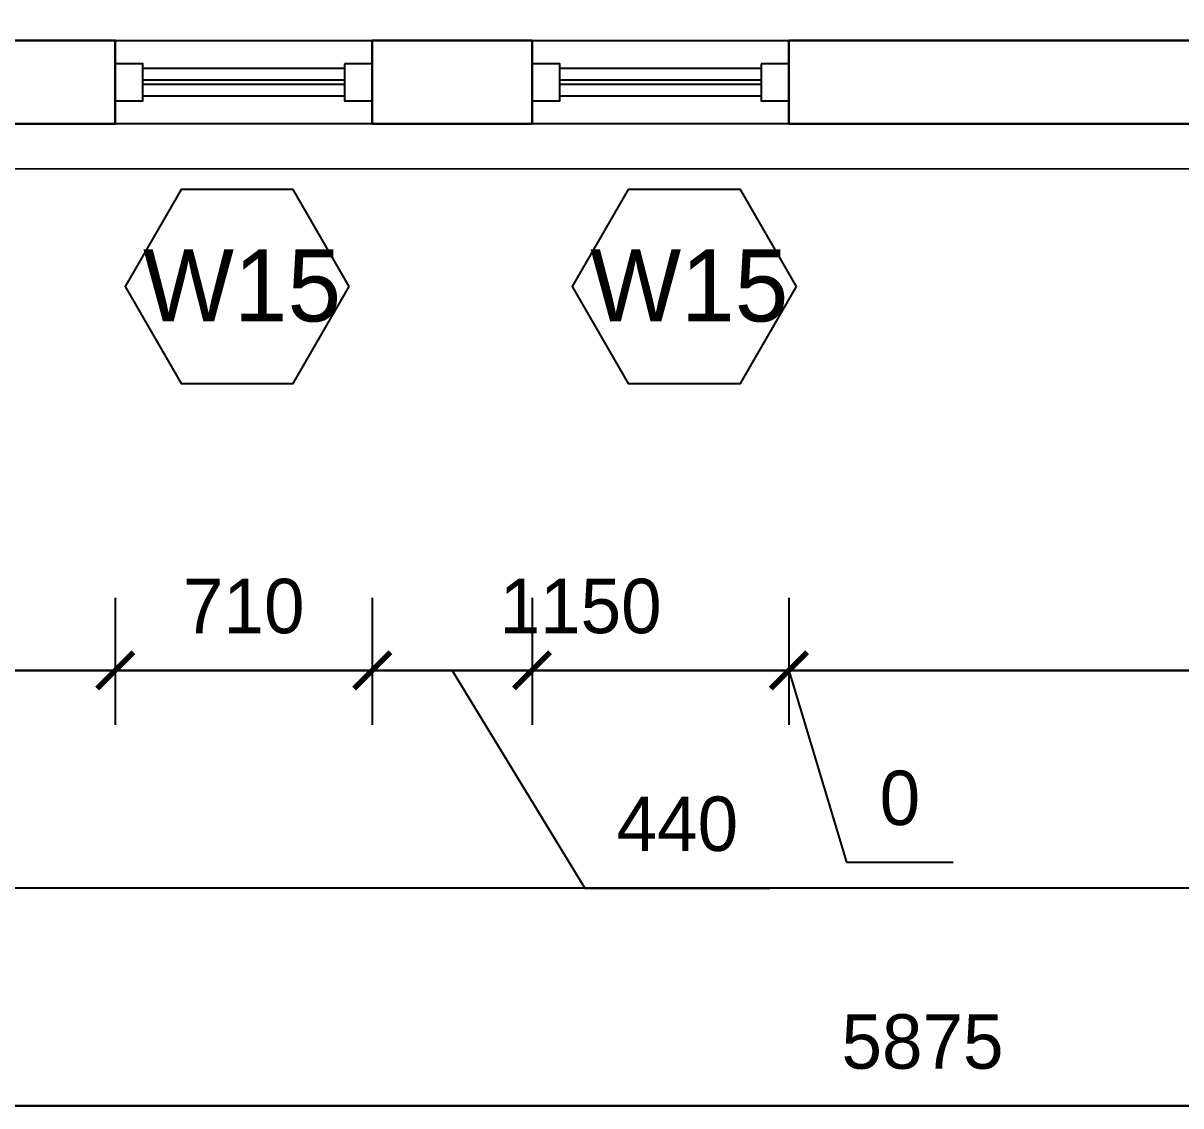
# Model space of a CAD drawing. Header units: millimetres. Extents: x 173236 to 801264, y -94969 to 615039.
# Drawn here: x 644111 to 647299, y 90344 to 93327 of the extents above; entities that cross this region are included whole.
import ezdxf
from ezdxf.enums import TextEntityAlignment as Align

# ---------------------------------------------------------------- set-up
doc = ezdxf.new("R2010")
doc.units = ezdxf.units.MM
doc.header["$MEASUREMENT"] = 0
doc.header["$PDMODE"] = 2
doc.layers.add('00-Def-points', color=7, linetype='Continuous', plot=False)
for name, color, linetype in [('VOX-A-ANNO-DIMS', 160, 'Continuous'), ('VOX-A-ANNO-WNTAG', 183, 'Continuous'), ('VOX-A-FLOOR-LINE', 253, 'Continuous'), ('VOX-A-WINDOW', 2, 'Continuous'), ('VOX-A-WINDOW-SILL', 55, 'Continuous')]:
    doc.layers.add(name, color=color, linetype=linetype)
doc.layers.add('VOX-A-WALL-SECT', color=1, linetype='Continuous', lineweight=30)
doc.styles.add('1.5 mm Rotis Annotative', font='', dxfattribs={"height": 1.5})
doc.styles.add('2 mm Rotis Annotative', font='', dxfattribs={"height": 2})
doc.styles.get('1.5 mm Rotis Annotative').set_extended_font_data('Rotis Sans Serif')
doc.styles.get('2 mm Rotis Annotative').set_extended_font_data('Rotis Sans Serif')
doc.dimstyles.new('1.5 mm Rotis Annotative', dxfattribs={"dimtxt": 1.5, "dimasz": 1, "dimexe": 1.5, "dimexo": 0, "dimgap": 1, "dimtad": 1, "dimdec": 0, "dimrnd": 5, "dimzin": 0, "dimdsep": 46, "dimtxsty": '1.5 mm Rotis Annotative', "dimblk": 'ARCHTICK', "dimcen": 0.09, "dimdle": 1, "dimadec": 0, "dimazin": 0, "dimtfac": 1, "dimtdec": 0, "dimtofl": 0, "dimtmove": 1, "dimatfit": 3, "dimfxl": 2, "dimfxlon": 1, "dimtolj": 1, "dimtzin": 0, "dimarcsym": 0})

# ---------------------------------------------------------------- blocks, each defined once
blk = doc.blocks.new('VOX-A-WINDOW-TAG')
at = {"layer": 'VOX-A-ANNO-WNTAG'}
blk.add_lwpolyline([(3.114, -0.014), (1.571, 2.658), (-1.515, 2.658), (-3.059, -0.014), (-1.515, -2.687), (1.571, -2.687)], close=True, dxfattribs=at)
at = {"style": '2 mm Rotis Annotative', "flags": 1}
blk.add_attdef('WINDOWDIMENSION', text='', height=1.984, dxfattribs=at).set_placement((0.451, -3.053), align=Align.MIDDLE_CENTER)
at = {"layer": 'VOX-A-ANNO-WNTAG', "style": '2 mm Rotis Annotative'}
blk.add_attdef('W1', text='', height=1.984, dxfattribs=at).set_placement((0.163, 0.003), align=Align.MIDDLE)
blk = doc.blocks.new('DOOR & WINDOW')
at = {"xscale": 100, "yscale": 100, "zscale": 100}
for p in [(759637.3, 139677), (760868.8, 139677)]:
    blk.add_blockref('VOX-A-WINDOW-TAG', p, dxfattribs=at).add_auto_attribs({'W1': 'W15'})
blk = doc.blocks.new('*U627')
at = {"layer": 'VOX-A-WINDOW'}
for p, q in [((3, 1.5), (24.83, 1.5)), ((3, 0.25), (24.83, 0.25)), ((3, -0.25), (24.83, -0.25)), ((3, -1.5), (24.83, -1.5))]:
    blk.add_line(p, q, dxfattribs=at)
for points in [[(3, 2), (3, -2), (0, -2), (0, 2)], [(27.83, 2), (27.83, -2), (24.83, -2), (24.83, 2)]]:
    blk.add_lwpolyline(points, close=True, dxfattribs=at)
at = {"layer": 'VOX-A-WINDOW-SILL'}
for p, q in [((0, 4.5), (27.83, 4.5)), ((0, -4.5), (27.83, -4.5))]:
    blk.add_line(p, q, dxfattribs=at)
blk = doc.blocks.new('TYPICAL FLOOR PLAN')
at = {"layer": 'VOX-A-FLOOR-LINE'}
blk.add_lwpolyline([(990589.6, 124212.1), (998958.6, 121312), (995728.7, 112053.3), (994816.9, 112053.6), (994816.9, 112178.3), (985635.3, 112179.7)], dxfattribs=at)
at = {"layer": 'VOX-A-WALL-SECT'}
blk.add_lwpolyline([(989690.6, 112533.3), (990130.6, 112533.3), (990130.6, 112303.3), (988942.4, 112303.3), (988942.4, 112533.3), (989690.6, 112533.3)], dxfattribs=at)
for points in [[(991278.2, 112533.3), (991278.2, 112303.3), (990838.2, 112303.3), (990838.2, 112533.3)], [(993414.1, 112303.3), (991985.8, 112303.3), (991985.8, 112533.3), (993414.1, 112533.3)]]:
    blk.add_lwpolyline(points, close=True, dxfattribs=at)
at = {"layer": 'VOX-A-ANNO-DIMS', "xscale": -25.42344427783321, "yscale": 25.42344427783321, "zscale": 25.42344427783321, "rotation": 359.999999999992}
for p in [(990838.2, 112417.7), (991985.8, 112417.7)]:
    blk.add_blockref('*U627', p, dxfattribs=at)
blk = doc.blocks.new('_ArchTick')
at = {"color": 0, "linetype": 'ByBlock', "const_width": 0.15}
blk.add_lwpolyline([(-0.5, -0.5), (0.5, 0.5)], dxfattribs=at)
blk = doc.blocks.new('*D479')
at = {"layer": 'Defpoints', "color": 0, "transparency": 16777216}
for p in [(643774.8, 157064.9), (649650.6, 157064.9), (649650.6, 157064.9)]:
    blk.add_point(p, dxfattribs=at)
at = {"layer": 'VOX-A-ANNO-DIMS', "color": 0, "lineweight": -2, "transparency": 16777216}
for p, q in [((643774.8, 157064.9), (643774.8, 157214.9)), ((649650.6, 157064.9), (649650.6, 157214.9)), ((643674.8, 157064.9), (649750.6, 157064.9))]:
    blk.add_line(p, q, dxfattribs=at)
at = {"layer": 'VOX-A-ANNO-DIMS', "color": 0, "lineweight": -2, "transparency": 16777216, "xscale": 100, "yscale": 100, "zscale": 100, "rotation": 180}
blk.add_blockref('_ArchTick', (643774.8, 157064.9), dxfattribs=at)
at = {"layer": 'VOX-A-ANNO-DIMS', "color": 0, "lineweight": -2, "transparency": 16777216, "xscale": 100, "yscale": 100, "zscale": 100}
blk.add_blockref('_ArchTick', (649650.6, 157064.9), dxfattribs=at)
at = {"layer": 'VOX-A-ANNO-DIMS', "color": 0, "transparency": 16777216, "insert": (646712.7, 157241.1), "char_height": 150, "attachment_point": 5, "style": '1.5 mm Rotis Annotative'}
blk.add_mtext('\\A1;5875', dxfattribs=at)
blk = doc.blocks.new('*D488')
at = {"layer": 'Defpoints', "color": 0, "transparency": 16777216}
for p in [(643449.8, 159770.6), (644489.8, 159770.6), (644489.8, 158264.9)]:
    blk.add_point(p, dxfattribs=at)
at = {"layer": 'VOX-A-ANNO-DIMS', "color": 0, "lineweight": -2, "transparency": 16777216}
for p, q in [((643449.8, 158464.9), (643449.8, 158114.9)), ((644489.8, 158464.9), (644489.8, 158114.9)), ((643349.8, 158264.9), (644589.8, 158264.9))]:
    blk.add_line(p, q, dxfattribs=at)
at = {"layer": 'VOX-A-ANNO-DIMS', "color": 0, "lineweight": -2, "transparency": 16777216, "xscale": 100, "yscale": 100, "zscale": 100, "rotation": 180}
blk.add_blockref('_ArchTick', (643449.8, 158264.9), dxfattribs=at)
at = {"layer": 'VOX-A-ANNO-DIMS', "color": 0, "lineweight": -2, "transparency": 16777216, "xscale": 100, "yscale": 100, "zscale": 100}
blk.add_blockref('_ArchTick', (644489.8, 158264.9), dxfattribs=at)
at = {"layer": 'VOX-A-ANNO-DIMS', "color": 0, "transparency": 16777216, "insert": (643969.8, 158441.1), "char_height": 150, "attachment_point": 5, "style": '1.5 mm Rotis Annotative'}
blk.add_mtext('\\A1;1040', dxfattribs=at)
blk = doc.blocks.new('*D489')
at = {"layer": 'Defpoints', "color": 0, "transparency": 16777216}
for p in [(644489.8, 159770.6), (645197.4, 159770.6), (645197.4, 158264.9)]:
    blk.add_point(p, dxfattribs=at)
at = {"layer": 'VOX-A-ANNO-DIMS', "color": 0, "lineweight": -2, "transparency": 16777216}
for p, q in [((644489.8, 158464.9), (644489.8, 158114.9)), ((645197.4, 158464.9), (645197.4, 158114.9)), ((644389.8, 158264.9), (645297.4, 158264.9))]:
    blk.add_line(p, q, dxfattribs=at)
at = {"layer": 'VOX-A-ANNO-DIMS', "color": 0, "lineweight": -2, "transparency": 16777216, "xscale": 100, "yscale": 100, "zscale": 100, "rotation": 180}
blk.add_blockref('_ArchTick', (644489.8, 158264.9), dxfattribs=at)
at = {"layer": 'VOX-A-ANNO-DIMS', "color": 0, "lineweight": -2, "transparency": 16777216, "xscale": 100, "yscale": 100, "zscale": 100}
blk.add_blockref('_ArchTick', (645197.4, 158264.9), dxfattribs=at)
at = {"layer": 'VOX-A-ANNO-DIMS', "color": 0, "transparency": 16777216, "insert": (644843.6, 158441.1), "char_height": 150, "attachment_point": 5, "style": '1.5 mm Rotis Annotative'}
blk.add_mtext('\\A1;710', dxfattribs=at)
blk = doc.blocks.new('*D490')
at = {"layer": 'Defpoints', "color": 0, "transparency": 16777216}
for p in [(645197.4, 159770.6), (645637.4, 159770.6), (645637.4, 158264.9)]:
    blk.add_point(p, dxfattribs=at)
at = {"layer": 'VOX-A-ANNO-DIMS', "color": 0, "lineweight": -2, "transparency": 16777216}
for p, q in [((645197.4, 158464.9), (645197.4, 158114.9)), ((645637.4, 158464.9), (645637.4, 158114.9)), ((645097.4, 158264.9), (645737.4, 158264.9)), ((645417.4, 158264.9), (645782.7, 157664.9)), ((645782.7, 157664.9), (646292.7, 157664.9))]:
    blk.add_line(p, q, dxfattribs=at)
at = {"layer": 'VOX-A-ANNO-DIMS', "color": 0, "lineweight": -2, "transparency": 16777216, "xscale": 100, "yscale": 100, "zscale": 100, "rotation": 180}
blk.add_blockref('_ArchTick', (645197.4, 158264.9), dxfattribs=at)
at = {"layer": 'VOX-A-ANNO-DIMS', "color": 0, "lineweight": -2, "transparency": 16777216, "xscale": 100, "yscale": 100, "zscale": 100}
blk.add_blockref('_ArchTick', (645637.4, 158264.9), dxfattribs=at)
at = {"layer": 'VOX-A-ANNO-DIMS', "color": 0, "transparency": 16777216, "insert": (646037.7, 157841.1), "char_height": 150, "attachment_point": 5, "style": '1.5 mm Rotis Annotative'}
blk.add_mtext('\\A1;440', dxfattribs=at)
blk = doc.blocks.new('*D491')
at = {"layer": 'Defpoints', "color": 0, "transparency": 16777216}
for p in [(645197.4, 159770.6), (646345, 159770.6), (646345, 158264.9)]:
    blk.add_point(p, dxfattribs=at)
at = {"layer": 'VOX-A-ANNO-DIMS', "color": 0, "lineweight": -2, "transparency": 16777216}
for p, q in [((645197.4, 158464.9), (645197.4, 158114.9)), ((646345, 158464.9), (646345, 158114.9)), ((645097.4, 158264.9), (646445, 158264.9))]:
    blk.add_line(p, q, dxfattribs=at)
at = {"layer": 'VOX-A-ANNO-DIMS', "color": 0, "lineweight": -2, "transparency": 16777216, "xscale": 100, "yscale": 100, "zscale": 100, "rotation": 180}
blk.add_blockref('_ArchTick', (645197.4, 158264.9), dxfattribs=at)
at = {"layer": 'VOX-A-ANNO-DIMS', "color": 0, "lineweight": -2, "transparency": 16777216, "xscale": 100, "yscale": 100, "zscale": 100}
blk.add_blockref('_ArchTick', (646345, 158264.9), dxfattribs=at)
at = {"layer": 'VOX-A-ANNO-DIMS', "color": 0, "transparency": 16777216, "insert": (645771.2, 158441.1), "char_height": 150, "attachment_point": 5, "style": '1.5 mm Rotis Annotative'}
blk.add_mtext('\\A1;1150', dxfattribs=at)
blk = doc.blocks.new('*D492')
at = {"layer": 'Defpoints', "color": 0, "transparency": 16777216}
for p in [(646345, 159770.6), (646345, 159770.6), (646345, 158264.9)]:
    blk.add_point(p, dxfattribs=at)
at = {"layer": 'VOX-A-ANNO-DIMS', "color": 0, "lineweight": -2, "transparency": 16777216}
for p, q in [((646345, 158464.9), (646345, 158114.9)), ((646345, 158464.9), (646345, 158114.9)), ((646345, 158264.9), (646245, 158264.9)), ((646345, 158264.9), (646445, 158264.9)), ((646345, 158264.9), (646503.5, 157736.3)), ((646503.5, 157736.3), (646797.5, 157736.3))]:
    blk.add_line(p, q, dxfattribs=at)
at = {"layer": 'VOX-A-ANNO-DIMS', "color": 0, "lineweight": -2, "transparency": 16777216, "xscale": 100, "yscale": 100, "zscale": 100}
blk.add_blockref('_ArchTick', (646345, 158264.9), dxfattribs=at)
at = {"layer": 'VOX-A-ANNO-DIMS', "color": 0, "lineweight": -2, "transparency": 16777216, "xscale": 100, "yscale": 100, "zscale": 100, "rotation": 180}
blk.add_blockref('_ArchTick', (646345, 158264.9), dxfattribs=at)
at = {"layer": 'VOX-A-ANNO-DIMS', "color": 0, "transparency": 16777216, "insert": (646650.5, 157912.5), "char_height": 150, "attachment_point": 5, "style": '1.5 mm Rotis Annotative'}
blk.add_mtext('\\A1;0', dxfattribs=at)
blk = doc.blocks.new('*D493')
at = {"layer": 'Defpoints', "color": 0, "transparency": 16777216}
for p in [(646345, 159770.6), (649301.1, 159770.6), (649301.1, 158264.9)]:
    blk.add_point(p, dxfattribs=at)
at = {"layer": 'VOX-A-ANNO-DIMS', "color": 0, "lineweight": -2, "transparency": 16777216}
for p, q in [((646345, 158464.9), (646345, 158114.9)), ((649301.1, 158464.9), (649301.1, 158114.9)), ((646245, 158264.9), (649401.1, 158264.9))]:
    blk.add_line(p, q, dxfattribs=at)
at = {"layer": 'VOX-A-ANNO-DIMS', "color": 0, "lineweight": -2, "transparency": 16777216, "xscale": 100, "yscale": 100, "zscale": 100, "rotation": 180}
blk.add_blockref('_ArchTick', (646345, 158264.9), dxfattribs=at)
at = {"layer": 'VOX-A-ANNO-DIMS', "color": 0, "lineweight": -2, "transparency": 16777216, "xscale": 100, "yscale": 100, "zscale": 100}
blk.add_blockref('_ArchTick', (649301.1, 158264.9), dxfattribs=at)
at = {"layer": 'VOX-A-ANNO-DIMS', "color": 0, "transparency": 16777216, "insert": (647823, 158441.1), "char_height": 150, "attachment_point": 5, "style": '1.5 mm Rotis Annotative'}
blk.add_mtext('\\A1;2955', dxfattribs=at)
blk = doc.blocks.new('DIM')
at = {"layer": '00-Def-points'}
for points in [[(633274.5, 176189.1), (655999.6, 176189.1), (655999.6, 157064.9), (633274.5, 157064.9)], [(633874.5, 175589.1), (655399.6, 175589.1), (655399.6, 157664.9), (633874.5, 157664.9)], [(634474.5, 174989.1), (654799.6, 174989.1), (654799.6, 158264.9), (634474.5, 158264.9)]]:
    blk.add_lwpolyline(points, close=True, dxfattribs=at)
at = {"layer": 'VOX-A-ANNO-DIMS'}
for base, p1, p2, picture, middle in [((644489.8, 158264.9), (643449.8, 159770.6), (644489.8, 159770.6), '*D488', (643969.8, 158441.1)), ((645197.4, 158264.9), (644489.8, 159770.6), (645197.4, 159770.6), '*D489', (644843.6, 158441.1)), ((646345, 158264.9), (645197.4, 159770.6), (646345, 159770.6), '*D491', (645771.2, 158441.1)), ((646344.9640102, 158264.9320458), (646344.9640102, 159770.5987991), (646344.9640102, 159770.5987991), '*D492', (646603.5400972, 157912.5407415)), ((649301.1, 158264.9), (646345, 159770.6), (649301.1, 159770.6), '*D493', (647823, 158441.1)), ((649650.6, 157064.9), (643774.8, 157064.9), (649650.6, 157064.9), '*D479', (646712.7, 157241.1))]:
    dim = blk.add_linear_dim(base=base, p1=p1, p2=p2, angle=180, dimstyle='1.5 mm Rotis Annotative', dxfattribs=at)
    dim.commit()
    dim.dimension.update_dxf_attribs({"geometry": picture, "text_midpoint": middle})
dim = blk.add_linear_dim(base=(645637.4, 158264.9), p1=(645197.4, 159770.6), p2=(645637.4, 159770.6), angle=180, dimstyle='1.5 mm Rotis Annotative', dxfattribs=at)
dim.commit()
dim.dimension.update_dxf_attribs({"geometry": '*D490', "text_midpoint": (645882.7, 157664.9), "dimtype": 128})

msp = doc.modelspace()

# ---------------------------------------------------------------- block references
at = {"layer": '00-Def-points'}
msp.add_blockref('DOOR & WINDOW', (-114939.7, -47074.6), dxfattribs=at)

# ---------------------------------------------------------------- next in the draw order: block references
msp.add_blockref('TYPICAL FLOOR PLAN', (-345765.8, -19253.9))

# ---------------------------------------------------------------- next in the draw order: block references
msp.add_blockref('DIM', (-125, -66721.2))

doc.saveas('drawing.dxf')
